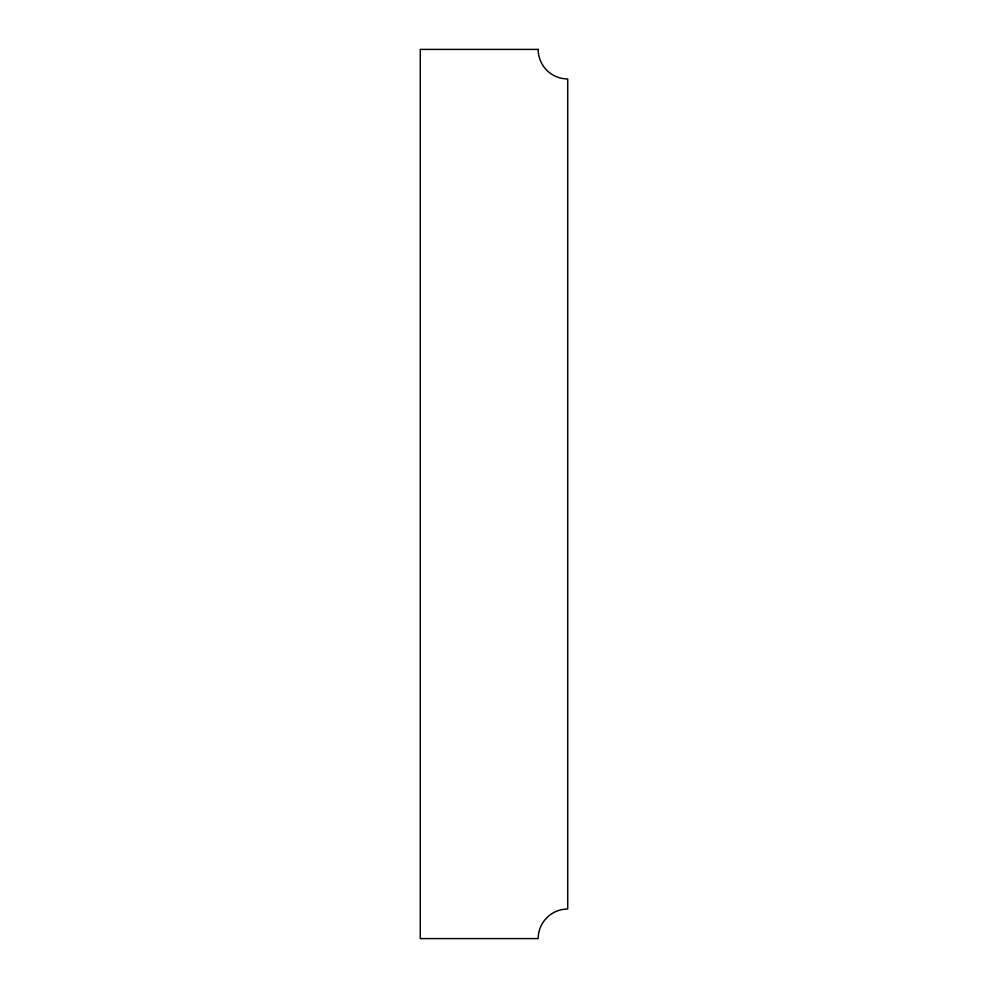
<?xml version="1.0" encoding="UTF-8"?>
<svg xmlns="http://www.w3.org/2000/svg" width="988" height="988" viewBox="0 0 988 988"><rect width="100%" height="100%" fill="white"/><g stroke="black" fill="none" stroke-linecap="round" stroke-linejoin="round"><path stroke-width="1.48" d="M538.176 49.4L420.271 49.4L420.271 938.6L538.176 938.6A29.554 29.554 0 0 1 567.73 909.046L567.73 78.954A29.554 29.554 0 0 1 538.176 49.4"/></g></svg>
